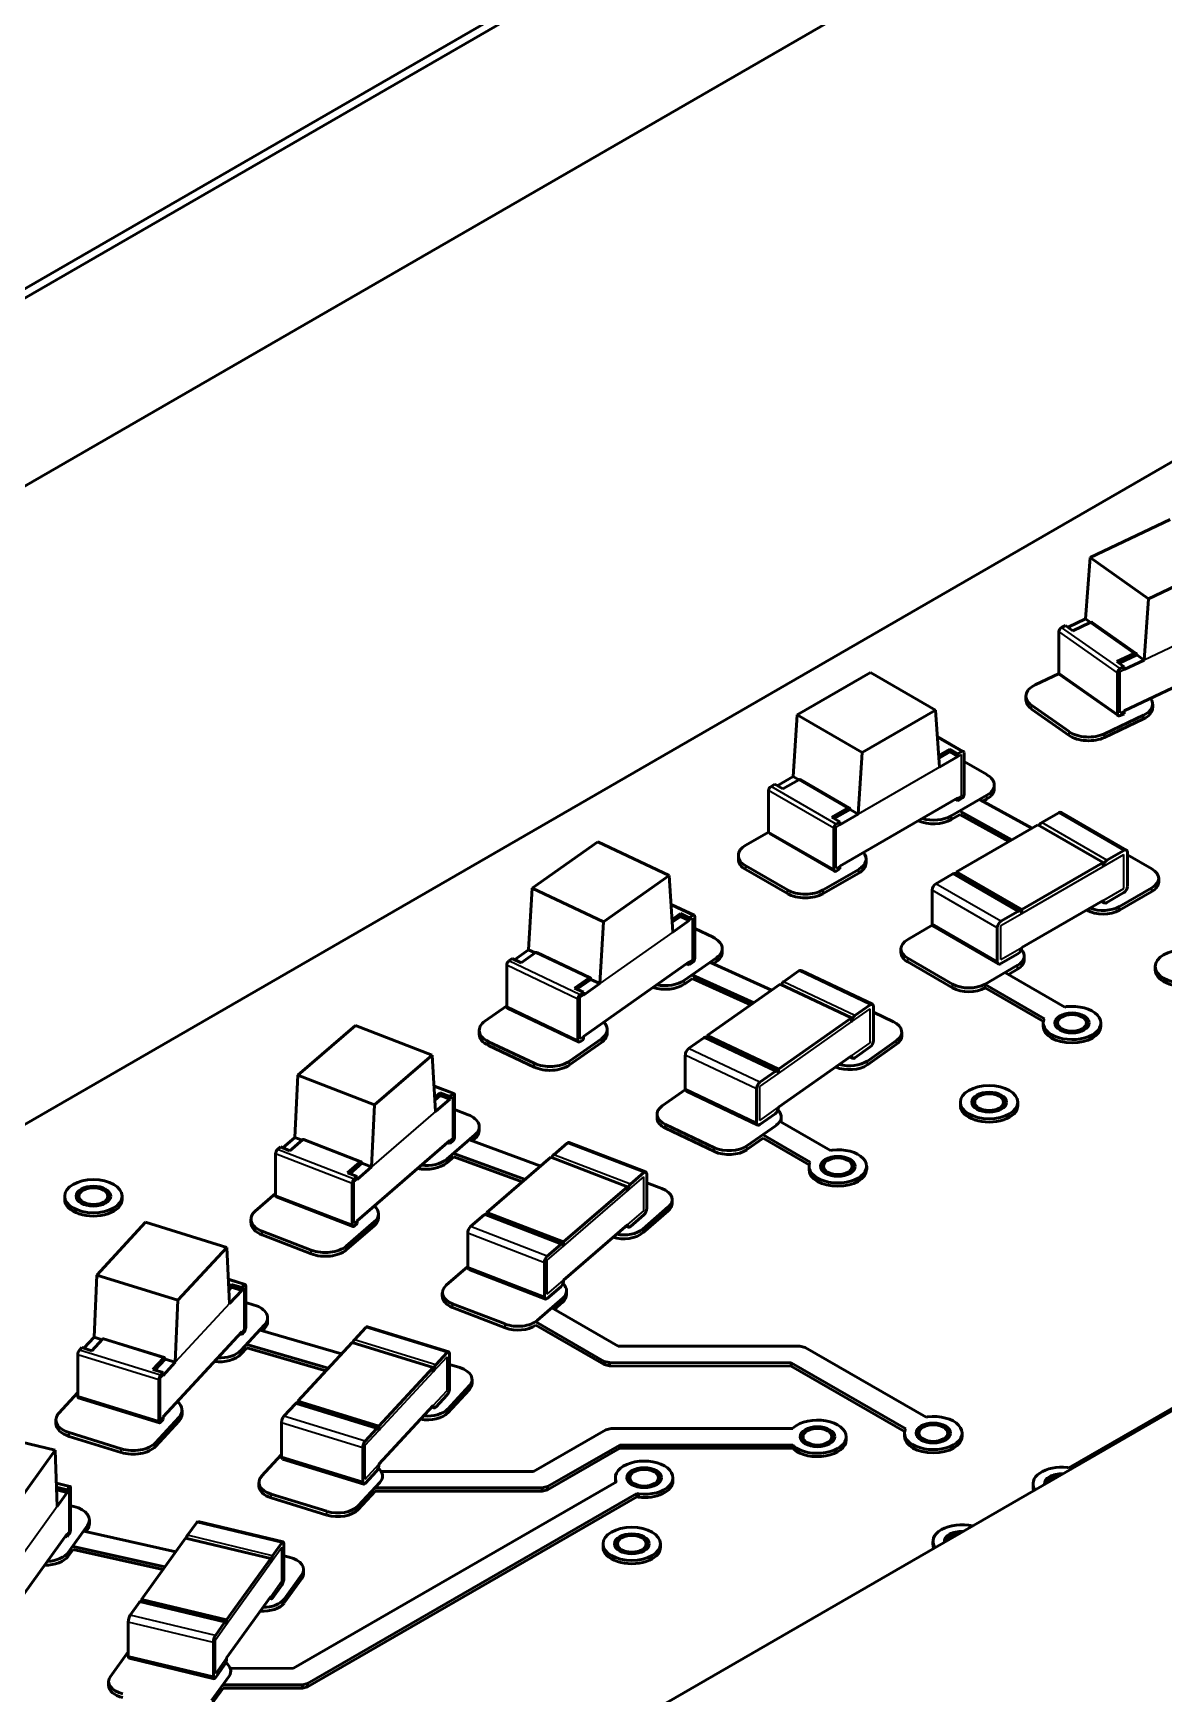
# Model space of a CAD drawing. Header units: inches. Extents: x 9.1 to 24.9, y 4.9 to 17.
# Drawn here: x 13.164 to 14.324, y 12.508 to 14.211 of the extents above; entities that cross this region are included whole.
import ezdxf

# ---------------------------------------------------------------- set-up
doc = ezdxf.new("R2010")
doc.units = ezdxf.units.IN
doc.header["$MEASUREMENT"] = 0
doc.layers.add('Visible (ANSI)', color=7, linetype='Continuous', lineweight=50)
doc.layers.add('Visible Narrow (ANSI)', color=7, linetype='Continuous', lineweight=35)

msp = doc.modelspace()

# ---------------------------------------------------------------- linework, layer by layer
at = {"layer": 'Visible (ANSI)'}
for p, q in [((12.5229, 13.5838), (15.112, 15.0786)), ((15.112, 15.0689), (12.5229, 13.5742)), ((15.112, 14.8761), (12.5229, 13.3813)), ((12.5775, 12.7584), (15.1343, 14.2346)), ((16.3816, 13.9816), (13.7675, 12.4724)), ((14.2483, 13.6733), (14.3305, 13.7122)), ((14.2437, 13.6104), (14.2483, 13.6733)), ((14.2483, 13.6733), (14.3082, 13.6311)), ((14.3082, 13.6311), (14.3904, 13.6701)), ((14.3037, 13.5682), (14.3082, 13.6311)), ((14.2256, 13.6018), (14.2437, 13.6104)), ((14.2307, 13.5983), (14.2485, 13.6067)), ((14.2437, 13.6104), (14.2488, 13.6068)), ((14.2955, 13.5751), (14.2505, 13.6067)), ((14.2163, 13.555), (14.2163, 13.5974)), ((14.2191, 13.6016), (14.2232, 13.6035)), ((14.2232, 13.6035), (14.2307, 13.5983)), ((14.2934, 13.5751), (14.2756, 13.5666)), ((14.2781, 13.5649), (14.2962, 13.5735)), ((14.2831, 13.516), (14.4155, 13.5788)), ((14.2962, 13.5735), (14.3037, 13.5682)), ((13.9478, 13.512), (14.0229, 13.5554)), ((14.0229, 13.5554), (14.0897, 13.5168)), ((14.2756, 13.5666), (14.2831, 13.5614)), ((14.2763, 13.5128), (14.2763, 13.5552)), ((14.279, 13.5594), (14.2831, 13.5614)), ((14.2831, 13.5585), (14.3037, 13.5682)), ((14.2831, 13.5585), (14.2831, 13.5614)), ((14.1919, 13.5428), (14.2164, 13.5544)), ((14.277, 13.5112), (14.217, 13.5534)), ((14.1824, 13.5312), (14.1824, 13.5274)), ((14.2267, 13.4948), (14.1883, 13.5218)), ((14.3125, 13.5231), (14.3125, 13.5193)), ((13.9436, 13.4488), (13.9478, 13.512)), ((13.9478, 13.512), (14.0146, 13.4734)), ((14.0146, 13.4734), (14.0897, 13.5168)), ((14.0897, 13.5168), (14.0939, 13.4584)), ((14.2267, 13.4909), (14.1883, 13.5179)), ((14.303, 13.5116), (14.2631, 13.4927)), ((14.303, 13.5078), (14.2631, 13.4888)), ((14.279, 13.5112), (14.2831, 13.5131)), ((14.2831, 13.5131), (14.2831, 13.516)), ((14.1182, 13.4745), (14.0917, 13.4899)), ((14.0104, 13.4102), (14.0146, 13.4734)), ((14.1044, 13.477), (14.0931, 13.4705)), ((14.0933, 13.4677), (14.1044, 13.4741)), ((14.0939, 13.4584), (14.1127, 13.4693)), ((14.1127, 13.4722), (14.1044, 13.477)), ((14.1044, 13.477), (14.1044, 13.4741)), ((14.1044, 13.4741), (14.1127, 13.4693)), ((14.1127, 13.4722), (14.1165, 13.4744)), ((14.1127, 13.4722), (14.1127, 13.4693)), ((14.119, 13.4305), (14.119, 13.4729)), ((14.119, 13.4642), (14.1425, 13.4507)), ((13.921, 13.4387), (13.9248, 13.4408)), ((13.9248, 13.4408), (13.9332, 13.436)), ((13.9273, 13.4394), (13.9436, 13.4488)), ((13.9332, 13.436), (13.9494, 13.4454)), ((13.9436, 13.4488), (13.9494, 13.4454)), ((14.0013, 13.4167), (13.9512, 13.4456)), ((14.15, 13.4401), (14.15, 13.4363)), ((13.9185, 13.3919), (13.9185, 13.4343)), ((13.9916, 13.3569), (14.1127, 13.4269)), ((14.1425, 13.4296), (14.1059, 13.4085)), ((14.1127, 13.424), (14.1102, 13.4254)), ((14.1127, 13.4269), (14.1127, 13.424)), ((14.1127, 13.424), (14.1165, 13.4261)), ((14.1354, 13.425), (14.1886, 13.3958)), ((14.1425, 13.4257), (14.1384, 13.4234)), ((13.9995, 13.4165), (13.9833, 13.4071)), ((13.9833, 13.4071), (13.9916, 13.4023)), ((13.9858, 13.4056), (14.0021, 13.4151)), ((13.9879, 13.4001), (13.9916, 13.4023)), ((13.9916, 13.3994), (14.0104, 13.4102)), ((13.9916, 13.3994), (13.9916, 13.4023)), ((14.0021, 13.4151), (14.0104, 13.4102)), ((14.1149, 13.4098), (14.1059, 13.4046)), ((14.1681, 13.384), (14.1149, 13.4132)), ((14.1651, 13.3822), (14.1149, 13.4098)), ((14.1986, 13.4015), (14.2161, 13.4117)), ((14.2856, 13.3734), (14.2188, 13.4119)), ((13.895, 13.3783), (13.9185, 13.3919)), ((13.9861, 13.3517), (13.9193, 13.3903)), ((13.9853, 13.3533), (13.9853, 13.3958)), ((14.1113, 13.3512), (14.1948, 13.3994)), ((14.2616, 13.3608), (14.1948, 13.3994)), ((13.6761, 13.3344), (13.7435, 13.3819)), ((13.7435, 13.3819), (13.8166, 13.3473)), ((13.8875, 13.3678), (13.8875, 13.3639)), ((14.2654, 13.363), (14.2829, 13.3731)), ((14.2867, 13.3362), (14.2867, 13.3709)), ((14.2867, 13.3685), (14.3117, 13.3541)), ((13.9378, 13.3325), (13.895, 13.3572)), ((13.9378, 13.3287), (13.895, 13.3534)), ((14.0109, 13.3536), (13.9744, 13.3325)), ((13.9879, 13.3519), (13.9916, 13.3541)), ((13.9916, 13.3541), (13.9916, 13.3569)), ((14.0185, 13.3642), (14.0185, 13.3603)), ((14.1781, 13.3126), (14.1113, 13.3512)), ((14.1113, 13.3486), (14.1113, 13.3512)), ((14.1781, 13.3126), (14.2616, 13.3608)), ((14.2616, 13.3565), (14.2616, 13.3608)), ((13.6723, 13.271), (13.6761, 13.3344)), ((13.6761, 13.3344), (13.7491, 13.2998)), ((13.7491, 13.2998), (13.8166, 13.3473)), ((13.8166, 13.3473), (13.8203, 13.2891)), ((14.0109, 13.3498), (13.9744, 13.3287)), ((14.09, 13.3389), (14.1075, 13.349)), ((14.177, 13.3107), (14.1102, 13.3493)), ((14.3117, 13.3348), (14.2783, 13.3155)), ((14.3186, 13.3444), (14.3186, 13.3406)), ((13.8421, 13.3066), (13.8185, 13.3177)), ((14.0862, 13.2976), (14.0862, 13.3324)), ((14.1781, 13.2735), (14.2616, 13.3217)), ((14.2627, 13.3193), (14.2601, 13.3208)), ((14.2654, 13.3196), (14.2829, 13.3297)), ((14.3117, 13.3309), (14.2783, 13.3116)), ((13.7454, 13.2364), (13.7491, 13.2998)), ((13.828, 13.3082), (13.8195, 13.3022)), ((13.8196, 13.2994), (13.828, 13.3053)), ((13.8203, 13.2891), (13.8372, 13.301)), ((13.8372, 13.3039), (13.828, 13.3082)), ((13.828, 13.3082), (13.828, 13.3053)), ((13.828, 13.3053), (13.8372, 13.301)), ((13.8372, 13.3039), (13.8405, 13.3063)), ((13.8372, 13.3039), (13.8372, 13.301)), ((13.8428, 13.2625), (13.8428, 13.3049)), ((14.1568, 13.3003), (14.1743, 13.3104)), ((14.1781, 13.3082), (14.1781, 13.3126)), ((14.2449, 13.3116), (14.2445, 13.3119)), ((13.8428, 13.2928), (13.8615, 13.2839)), ((14.0612, 13.2817), (14.0864, 13.2963)), ((14.1541, 13.2566), (14.0873, 13.2952)), ((14.153, 13.2591), (14.153, 13.2938)), ((13.6579, 13.2609), (13.6723, 13.271)), ((13.6646, 13.2577), (13.6792, 13.268)), ((13.6723, 13.271), (13.679, 13.2679)), ((13.7355, 13.2424), (13.6807, 13.2683)), ((13.8709, 13.2724), (13.8709, 13.2685)), ((14.0543, 13.2721), (14.0543, 13.2682)), ((14.1568, 13.2569), (14.1743, 13.267)), ((13.6499, 13.2128), (13.6499, 13.2552)), ((13.6521, 13.2597), (13.6555, 13.2621)), ((13.6555, 13.2621), (13.6646, 13.2577)), ((13.7285, 13.1821), (13.8372, 13.2586)), ((13.8651, 13.2629), (13.8323, 13.2398)), ((13.8372, 13.2557), (13.8347, 13.2568)), ((13.8372, 13.2586), (13.8372, 13.2557)), ((13.8372, 13.2557), (13.8405, 13.258)), ((13.8588, 13.258), (13.9215, 13.2297)), ((13.8651, 13.2591), (13.8617, 13.2567)), ((13.9339, 13.2384), (13.9496, 13.2495)), ((14.025, 13.2153), (13.9519, 13.2499)), ((14.1071, 13.2359), (14.0612, 13.2624)), ((14.1071, 13.2321), (14.0612, 13.2586)), ((14.1739, 13.2552), (14.1405, 13.2359)), ((14.1739, 13.2513), (14.1644, 13.2458)), ((14.1808, 13.2648), (14.1808, 13.261)), ((14.3149, 13.254), (14.3149, 13.2506)), ((13.734, 13.2421), (13.7194, 13.2318)), ((13.7194, 13.2318), (13.7285, 13.2275)), ((13.7218, 13.2306), (13.7362, 13.2407)), ((13.7285, 13.2246), (13.7454, 13.2364)), ((13.7362, 13.2407), (13.7454, 13.2364)), ((13.8404, 13.2417), (13.8323, 13.236)), ((13.9032, 13.2168), (13.8404, 13.245)), ((13.9002, 13.2147), (13.8404, 13.2417)), ((13.8556, 13.1833), (13.9305, 13.236)), ((14.0036, 13.2014), (13.9305, 13.236)), ((14.1407, 13.2322), (14.1405, 13.2321)), ((14.2014, 13.2004), (14.1407, 13.2356)), ((14.2003, 13.1976), (14.1407, 13.2322)), ((14.1615, 13.2475), (14.2223, 13.2124)), ((13.7229, 13.1782), (13.7229, 13.2206)), ((13.7251, 13.2251), (13.7285, 13.2275)), ((13.7285, 13.2246), (13.7285, 13.2275)), ((14.0069, 13.2038), (14.0227, 13.2148)), ((13.6276, 13.1979), (13.6499, 13.2136)), ((13.7236, 13.1766), (13.6506, 13.2112)), ((13.9286, 13.1487), (14.0036, 13.2014)), ((14.0036, 13.1971), (14.0036, 13.2014)), ((14.026, 13.1782), (14.026, 13.2129)), ((14.026, 13.207), (14.0465, 13.1973)), ((14.2007, 13.1994), (14.2014, 13.2004)), ((14.2223, 13.2124), (14.2239, 13.2128)), ((13.4358, 13.1424), (13.4949, 13.1934)), ((13.4949, 13.1934), (13.5735, 13.1631)), ((13.6217, 13.1885), (13.6217, 13.1846)), ((13.7471, 13.1799), (13.7143, 13.1568)), ((13.7285, 13.1792), (13.7285, 13.1821)), ((13.7529, 13.1894), (13.7529, 13.1855)), ((13.8365, 13.1699), (13.8522, 13.1809)), ((13.9275, 13.1468), (13.8545, 13.1814)), ((13.9286, 13.1487), (13.8556, 13.1833)), ((13.8556, 13.1809), (13.8556, 13.1833)), ((14.0551, 13.1868), (14.0551, 13.1829)), ((14.2002, 13.1961), (14.2002, 13.1927)), ((14.2592, 13.1961), (14.2592, 13.1927)), ((13.5144, 13.112), (13.5735, 13.1631)), ((13.5735, 13.1631), (13.5767, 13.1052)), ((13.6779, 13.1548), (13.6311, 13.1769)), ((13.6779, 13.1509), (13.6311, 13.1731)), ((13.7471, 13.176), (13.7143, 13.153)), ((13.7251, 13.1769), (13.7285, 13.1792)), ((13.8331, 13.1284), (13.8331, 13.1631)), ((14.0069, 13.1604), (14.0227, 13.1715)), ((14.0498, 13.1781), (14.0198, 13.157)), ((14.0498, 13.1742), (14.0198, 13.1532)), ((13.9095, 13.1353), (13.9253, 13.1463)), ((13.9286, 13.1096), (14.0036, 13.1623)), ((13.9286, 13.1444), (13.9286, 13.1487)), ((14.0047, 13.1599), (14.0019, 13.1612)), ((13.4326, 13.0788), (13.4358, 13.1424)), ((13.4358, 13.1424), (13.5144, 13.112)), ((13.5957, 13.1238), (13.5752, 13.1317)), ((13.5111, 13.0485), (13.5144, 13.112)), ((13.5817, 13.1246), (13.5759, 13.1196)), ((13.5761, 13.1169), (13.5817, 13.1217)), ((13.5767, 13.1052), (13.5915, 13.1179)), ((13.5915, 13.1208), (13.5817, 13.1246)), ((13.5817, 13.1246), (13.5817, 13.1217)), ((13.5817, 13.1217), (13.5915, 13.1179)), ((13.5915, 13.1208), (13.5945, 13.1234)), ((13.5915, 13.1208), (13.5915, 13.1179)), ((13.5964, 13.0797), (13.5964, 13.1222)), ((13.8094, 13.1111), (13.8332, 13.1278)), ((13.9073, 13.0914), (13.8342, 13.126)), ((13.9062, 13.0938), (13.9062, 13.1285)), ((14.1152, 13.1149), (14.1152, 13.1115)), ((14.1742, 13.1149), (14.1742, 13.1115)), ((13.5964, 13.1074), (13.6102, 13.102)), ((13.8041, 13.1025), (13.8041, 13.0986)), ((13.9095, 13.0919), (13.9253, 13.1029)), ((13.9304, 13.0951), (13.9821, 13.0654)), ((13.9315, 13.0998), (13.9315, 13.0959)), ((13.4201, 13.068), (13.4326, 13.0788)), ((13.4326, 13.0788), (13.4401, 13.0759)), ((13.6173, 13.0813), (13.5886, 13.0565)), ((13.6217, 13.0896), (13.6217, 13.0858)), ((13.8629, 13.0681), (13.8127, 13.0919)), ((13.8629, 13.0643), (13.8127, 13.0881)), ((13.9261, 13.0911), (13.8961, 13.07)), ((13.9128, 13.0779), (13.8961, 13.0662)), ((13.9612, 13.0533), (13.9128, 13.0813)), ((13.9601, 13.0506), (13.9128, 13.0779)), ((13.4129, 13.0193), (13.4129, 13.0618)), ((13.4148, 13.0663), (13.4178, 13.0689)), ((13.4178, 13.0689), (13.4276, 13.0651)), ((13.4276, 13.0651), (13.4404, 13.0762)), ((13.5006, 13.0538), (13.4417, 13.0766)), ((13.4964, 12.9933), (13.5915, 13.0755)), ((13.5915, 13.0726), (13.5892, 13.0735)), ((13.5915, 13.0755), (13.5915, 13.0726)), ((13.5915, 13.0726), (13.5945, 13.0751)), ((13.6687, 13.0355), (13.5957, 13.0622)), ((13.6118, 13.0761), (13.6848, 13.0494)), ((13.6173, 13.0775), (13.6145, 13.0751)), ((13.6982, 13.061), (13.712, 13.0729)), ((13.7925, 13.0433), (13.7139, 13.0736)), ((13.9821, 13.0654), (13.9838, 13.0658)), ((13.4993, 13.0534), (13.4865, 13.0424)), ((13.4889, 13.0415), (13.5013, 13.0522)), ((13.4964, 13.0357), (13.5111, 13.0485)), ((13.5013, 13.0522), (13.5111, 13.0485)), ((13.5957, 13.0588), (13.5886, 13.0527)), ((13.6659, 13.0331), (13.5957, 13.0588)), ((13.6296, 13.0018), (13.6953, 13.0585)), ((13.7738, 13.0282), (13.6953, 13.0585)), ((13.96, 13.0491), (13.96, 13.0457)), ((13.9606, 13.0524), (13.9612, 13.0533)), ((14.0191, 13.0491), (14.0191, 13.0457)), ((13.4865, 13.0424), (13.4964, 13.0386)), ((13.4914, 12.989), (13.4914, 13.0314)), ((13.4934, 13.036), (13.4964, 13.0386)), ((13.4964, 13.0357), (13.4964, 13.0386)), ((13.7082, 12.9715), (13.7738, 13.0282)), ((13.7738, 13.0238), (13.7738, 13.0282)), ((13.7768, 13.0307), (13.7906, 13.0426)), ((13.7935, 13.0061), (13.7935, 13.0408)), ((13.7935, 13.0323), (13.8091, 13.0263)), ((13.1965, 13.0185), (13.1965, 13.0151)), ((13.2555, 13.0185), (13.2555, 13.0151)), ((13.392, 13.0032), (13.4129, 13.0213)), ((13.4921, 12.9874), (13.4136, 13.0177)), ((13.8196, 13.0149), (13.8196, 13.0111)), ((13.3876, 12.9949), (13.3876, 12.9911)), ((13.4964, 12.9904), (13.4964, 12.9933)), ((13.5183, 13.0003), (13.5183, 12.9965)), ((13.6129, 12.9873), (13.6267, 12.9992)), ((13.7072, 12.9695), (13.6286, 12.9998)), ((13.7082, 12.9715), (13.6296, 13.0018)), ((13.6296, 12.9994), (13.6296, 13.0018)), ((13.7768, 12.9873), (13.7906, 12.9992)), ((13.8156, 13.0074), (13.7894, 12.9847)), ((13.8156, 13.0035), (13.7894, 12.9808)), ((13.2294, 12.9376), (13.2795, 12.9917)), ((13.2795, 12.9917), (13.3628, 12.966)), ((13.4494, 12.9631), (13.3991, 12.9825)), ((13.4494, 12.9593), (13.3991, 12.9787)), ((13.514, 12.992), (13.4853, 12.9672)), ((13.514, 12.9882), (13.4853, 12.9634)), ((13.4934, 12.9878), (13.4964, 12.9904)), ((13.61, 12.9457), (13.61, 12.9804)), ((13.7082, 12.9324), (13.7738, 12.9891)), ((13.7749, 12.9867), (13.7722, 12.9877)), ((13.3127, 12.9119), (13.3628, 12.966)), ((13.3628, 12.966), (13.3656, 12.9083)), ((13.6915, 12.957), (13.7053, 12.9689)), ((13.7082, 12.9671), (13.7082, 12.9715)), ((13.5878, 12.9271), (13.61, 12.9462)), ((13.6896, 12.913), (13.611, 12.9433)), ((13.6885, 12.9154), (13.6885, 12.9501)), ((13.2266, 12.8738), (13.2294, 12.9376)), ((13.2294, 12.9376), (13.3127, 12.9119)), ((13.3817, 12.9279), (13.3644, 12.9332)), ((13.3677, 12.9279), (13.3648, 12.9248)), ((13.3649, 12.922), (13.3677, 12.925)), ((13.3781, 12.9247), (13.3677, 12.9279)), ((13.3677, 12.9279), (13.3677, 12.925)), ((13.3677, 12.925), (13.3781, 12.9218)), ((13.3781, 12.9247), (13.3806, 12.9274)), ((13.3781, 12.9247), (13.3781, 12.9218)), ((13.3823, 12.8839), (13.3823, 12.9263)), ((13.6915, 12.9136), (13.7053, 12.9255)), ((13.3099, 12.8481), (13.3127, 12.9119)), ((13.3656, 12.9083), (13.3781, 12.9218)), ((13.3823, 12.9095), (13.391, 12.9068)), ((13.5838, 12.9195), (13.5838, 12.9157)), ((13.6484, 12.8874), (13.5943, 12.9082)), ((13.7074, 12.9138), (13.6811, 12.8911)), ((13.7074, 12.91), (13.6987, 12.9024)), ((13.7113, 12.9214), (13.7113, 12.9175)), ((13.4047, 12.8937), (13.4047, 12.8898)), ((13.6484, 12.8835), (13.5943, 12.9043)), ((13.6963, 12.9038), (13.7642, 12.8647)), ((13.2161, 12.8626), (13.2266, 12.8738)), ((13.2266, 12.8738), (13.2349, 12.8713)), ((13.2974, 12.7922), (13.3781, 12.8794)), ((13.3781, 12.8765), (13.376, 12.8771)), ((13.4016, 12.8866), (13.3772, 12.8603)), ((13.3781, 12.8794), (13.3781, 12.8765)), ((13.3781, 12.8765), (13.3806, 12.8792)), ((13.3969, 12.8811), (13.4805, 12.8568)), ((13.4016, 12.8828), (13.3994, 12.8804)), ((13.4938, 12.8712), (13.5055, 12.8838)), ((13.5904, 12.8588), (13.507, 12.8846)), ((13.7499, 12.8491), (13.6798, 12.8896)), ((13.7499, 12.8457), (13.6798, 12.8862)), ((13.2116, 12.8605), (13.2141, 12.8632)), ((13.2141, 12.8632), (13.2245, 12.86)), ((13.2245, 12.86), (13.2353, 12.8717)), ((13.2989, 12.8529), (13.2364, 12.8722)), ((13.3832, 12.863), (13.3772, 12.8565)), ((13.4668, 12.8421), (13.3832, 12.8663)), ((13.4643, 12.8394), (13.3832, 12.863)), ((13.4356, 12.8084), (13.4913, 12.8685)), ((13.5746, 12.8428), (13.4913, 12.8685)), ((13.5771, 12.8455), (13.5888, 12.8581)), ((13.5913, 12.8218), (13.5913, 12.8565)), ((13.7642, 12.8647), (13.9506, 12.8646)), ((13.9506, 12.8646), (13.956, 12.8633)), ((13.956, 12.8633), (14.08, 12.7919)), ((13.2099, 12.8134), (13.2099, 12.8558)), ((13.2978, 12.8524), (13.287, 12.8407)), ((13.287, 12.8407), (13.2974, 12.8375)), ((13.2891, 12.8401), (13.2995, 12.8513)), ((13.2974, 12.8346), (13.3099, 12.8481)), ((13.2995, 12.8513), (13.3099, 12.8481)), ((13.5189, 12.7826), (13.5746, 12.8428)), ((13.5746, 12.8384), (13.5746, 12.8428)), ((13.5913, 12.8459), (13.6019, 12.8427)), ((13.7552, 12.8478), (13.7499, 12.8491)), ((13.7499, 12.8457), (13.7499, 12.8491)), ((13.7552, 12.8445), (13.7499, 12.8457)), ((13.9417, 12.8477), (13.7552, 12.8478)), ((13.7552, 12.8445), (13.7552, 12.8478)), ((13.9417, 12.8443), (13.7552, 12.8445)), ((14.0591, 12.7799), (13.9417, 12.8477)), ((13.9417, 12.8443), (13.9417, 12.8477)), ((14.058, 12.7772), (13.9417, 12.8443)), ((14.2266, 12.7399), (14.4198, 12.8512)), ((13.2932, 12.7877), (13.2932, 12.8301)), ((13.2949, 12.8348), (13.2974, 12.8375)), ((13.2974, 12.8346), (13.2974, 12.8375)), ((13.6116, 12.8242), (13.5894, 12.8001)), ((13.6144, 12.8306), (13.6144, 12.8268)), ((13.1906, 12.7961), (13.2099, 12.817)), ((13.2938, 12.7861), (13.2105, 12.8118)), ((13.4214, 12.793), (13.4331, 12.8056)), ((13.518, 12.7807), (13.4346, 12.8064)), ((13.5189, 12.7826), (13.4356, 12.8084)), ((13.4356, 12.8061), (13.4356, 12.8084)), ((13.5771, 12.8021), (13.5888, 12.8147)), ((13.6116, 12.8203), (13.5894, 12.7963)), ((13.1875, 12.7891), (13.1875, 12.7853)), ((13.3139, 12.7919), (13.2896, 12.7656)), ((13.2949, 12.7866), (13.2974, 12.7893)), ((13.2974, 12.7893), (13.2974, 12.7922)), ((13.317, 12.799), (13.317, 12.7951)), ((13.5189, 12.7436), (13.5746, 12.8037)), ((13.5755, 12.8013), (13.5731, 12.8021)), ((14.08, 12.7919), (14.0816, 12.7923)), ((13.0993, 12.7789), (13.1866, 12.758)), ((13.2546, 12.7595), (13.2012, 12.776)), ((13.2546, 12.7556), (13.2012, 12.7721)), ((13.3139, 12.7881), (13.2896, 12.7618)), ((13.4189, 12.7513), (13.4189, 12.786)), ((13.5047, 12.7673), (13.5164, 12.7799)), ((13.5189, 12.7783), (13.5189, 12.7826)), ((13.6774, 12.7363), (13.7517, 12.7789)), ((13.7517, 12.7789), (13.757, 12.7802)), ((13.757, 12.7802), (13.9434, 12.7803)), ((13.9434, 12.7803), (13.9441, 12.7813)), ((13.9982, 12.7718), (13.9982, 12.7684)), ((14.0578, 12.7756), (14.0578, 12.7722)), ((14.0584, 12.7789), (14.0591, 12.7799)), ((14.1169, 12.7756), (14.1169, 12.7722)), ((13.146, 12.7013), (13.1866, 12.758)), ((13.1866, 12.758), (13.1889, 12.7004)), ((13.5022, 12.7255), (13.5022, 12.7603)), ((13.766, 12.7633), (13.6917, 12.7206)), ((13.766, 12.7599), (13.6917, 12.7173)), ((13.9434, 12.7633), (13.766, 12.7633)), ((13.766, 12.7599), (13.766, 12.7633)), ((13.9434, 12.7599), (13.766, 12.7599)), ((13.9441, 12.7623), (13.9434, 12.7633)), ((13.9434, 12.7599), (13.9434, 12.7633)), ((13.9441, 12.759), (13.9434, 12.7599)), ((13.9441, 12.759), (13.9441, 12.7623)), ((13.3985, 12.7315), (13.4189, 12.7534)), ((13.5032, 12.7232), (13.4198, 12.7489)), ((14.225, 12.7403), (14.2266, 12.7399)), ((13.2019, 12.7208), (13.188, 12.7242)), ((13.1882, 12.7201), (13.1881, 12.72)), ((13.1991, 12.7175), (13.1882, 12.7201)), ((13.1882, 12.7201), (13.1882, 12.7193)), ((13.1991, 12.7175), (13.2011, 12.7203)), ((13.3958, 12.725), (13.3958, 12.7212)), ((13.4313, 12.5343), (13.7626, 12.7255)), ((13.5198, 12.725), (13.4975, 12.7009)), ((13.5047, 12.7239), (13.5164, 12.7365)), ((13.5211, 12.7361), (13.6774, 12.7363)), ((13.5226, 12.7314), (13.5226, 12.7309)), ((13.6917, 12.7206), (13.6864, 12.7194)), ((13.6917, 12.7173), (13.6917, 12.7206)), ((13.7614, 12.7298), (13.7614, 12.7264)), ((13.7626, 12.7255), (13.7619, 12.7265)), ((13.7619, 12.7251), (13.7619, 12.7265)), ((13.8204, 12.7298), (13.8204, 12.7264)), ((14.1897, 12.7236), (14.1897, 12.7202)), ((13.1882, 12.7172), (13.1991, 12.7146)), ((13.1889, 12.7004), (13.1991, 12.7146)), ((13.1991, 12.7175), (13.1991, 12.7146)), ((13.2025, 12.6769), (13.2025, 12.7193)), ((13.4655, 12.6953), (13.4082, 12.713)), ((13.4655, 12.6915), (13.4082, 12.7091)), ((13.7835, 12.7135), (13.4456, 12.5186)), ((13.7835, 12.7101), (13.4456, 12.5153)), ((13.515, 12.716), (13.4975, 12.6971)), ((13.6864, 12.7194), (13.515, 12.7194)), ((13.6864, 12.716), (13.515, 12.716)), ((13.6864, 12.716), (13.6864, 12.7194)), ((13.6917, 12.7173), (13.6864, 12.716)), ((13.7851, 12.7131), (13.7835, 12.7135)), ((13.7835, 12.7101), (13.7835, 12.7135)), ((13.7851, 12.7097), (13.7835, 12.7101)), ((13.7851, 12.7097), (13.7851, 12.7131)), ((13.2025, 12.701), (13.206, 12.7002)), ((13.2219, 12.6864), (13.2219, 12.6825)), ((13.1335, 12.5808), (13.1991, 12.6721)), ((13.1991, 12.6692), (13.1973, 12.6697)), ((13.1991, 12.6692), (13.2011, 12.6721)), ((13.1991, 12.6721), (13.1991, 12.6692)), ((13.22, 12.6807), (13.2002, 12.6531)), ((13.2161, 12.6749), (13.3105, 12.6539)), ((13.22, 12.6768), (13.2182, 12.6744)), ((13.3225, 12.6707), (13.332, 12.6839)), ((13.4206, 12.6639), (13.3333, 12.6848)), ((13.2051, 12.656), (13.2002, 12.6492)), ((13.2994, 12.6384), (13.2051, 12.6594)), ((13.2973, 12.6355), (13.2051, 12.656)), ((13.2753, 12.6049), (13.3205, 12.6679)), ((13.4078, 12.647), (13.3205, 12.6679)), ((13.4098, 12.6498), (13.4193, 12.6631)), ((13.4214, 12.6268), (13.4214, 12.6616)), ((13.7487, 12.662), (13.7487, 12.6586)), ((13.8078, 12.662), (13.8078, 12.6586)), ((14.0871, 12.6645), (14.0871, 12.6611)), ((13.3626, 12.584), (13.4078, 12.647)), ((13.4078, 12.6427), (13.4078, 12.647)), ((13.4214, 12.6495), (13.4269, 12.6482)), ((13.4415, 12.6356), (13.4415, 12.6317)), ((13.4098, 12.6064), (13.4193, 12.6197)), ((13.4397, 12.6304), (13.4216, 12.6052)), ((13.4397, 12.6265), (13.4216, 12.6013)), ((13.2638, 12.5888), (13.2733, 12.602)), ((13.3618, 12.582), (13.2745, 12.6029)), ((13.3626, 12.584), (13.2753, 12.6049)), ((13.2753, 12.6027), (13.2753, 12.6049)), ((13.3626, 12.5449), (13.4078, 12.6079)), ((13.4086, 12.6056), (13.4065, 12.6061)), ((13.3626, 12.5797), (13.3626, 12.584)), ((13.2617, 12.5469), (13.2617, 12.5816)), ((13.3511, 12.5679), (13.3606, 12.5812)), ((13.2434, 12.526), (13.2615, 12.5512)), ((13.349, 12.526), (13.349, 12.5608)), ((13.3498, 12.5237), (13.2625, 12.5446)), ((13.3511, 12.5245), (13.3606, 12.5378)), ((13.3665, 12.5342), (13.4313, 12.5343)), ((13.2416, 12.5208), (13.2416, 12.5169)), ((13.3651, 12.5264), (13.3471, 12.5012)), ((13.4403, 12.5174), (13.359, 12.5174)), ((13.3669, 12.5316), (13.3669, 12.5312)), ((13.4456, 12.5186), (13.4403, 12.5174)), ((13.4403, 12.514), (13.4403, 12.5174)), ((13.4456, 12.5153), (13.4456, 12.5186)), ((13.359, 12.514), (13.3471, 12.4974)), ((13.4403, 12.514), (13.359, 12.514)), ((13.4456, 12.5153), (13.4403, 12.514))]:
    msp.add_line(p, q, dxfattribs=at)
for centre, major_axis, ratio, start_param, end_param in [((14.2485, 13.6038), (0.00204, 0.0029), 0.63116, 0, 0.839548), ((14.2191, 13.5987), (0.00204, 0.0029), 0.63116, 0.839548, 2.410345), ((14.2934, 13.5722), (0.00204, 0.0029), 0.63116, 5.551937, 7.122734), ((14.2191, 13.5563), (-0.00204, -0.0029), 0.63116, 5.551937, 6.283185), ((14.279, 13.5565), (0.00204, 0.0029), 0.63116, 0.839548, 2.410345), ((14.2083, 13.5312), (-0.0258, 0), 0.57735, 5.399603, 6.97042), ((14.2083, 13.5274), (-0.0258, 0), 0.57735, 0, 0.687235), ((14.2866, 13.5231), (0.0258, 0), 0.57735, 5.399603, 6.684198), ((14.279, 13.5141), (-0.00204, -0.0029), 0.63116, 5.551937, 7.122734), ((14.2866, 13.5193), (0.0258, 0), 0.57735, 5.399603, 6.283185), ((14.2467, 13.5042), (-0.0258, 0), 0.57735, 0.687214, 2.258031), ((14.2467, 13.5004), (-0.0258, 0), 0.57735, 0.687214, 2.258031), ((14.1165, 13.4715), (0.00177, 0.00307), 0.57735, 5.497787, 7.068583), ((13.921, 13.4358), (0.00177, 0.00307), 0.57735, 0.785398, 2.356194), ((13.9494, 13.4425), (0.00177, 0.00307), 0.57735, 0, 0.785398), ((14.1242, 13.4401), (0.0258, 0), 0.57735, 5.497781, 7.06859), ((14.1242, 13.4363), (0.0258, 0), 0.57735, 5.497781, 6.283185), ((14.1165, 13.429), (-0.00177, -0.00307), 0.57735, 0.785398, 2.356194), ((13.9995, 13.4136), (0.00177, 0.00307), 0.57735, 5.497787, 7.068583), ((14.0877, 13.4152), (-0.0258, 0), 0.57735, 0.917203, 2.356201), ((14.0877, 13.419), (-0.0258, 0), 0.57735, 1.105098, 2.356201), ((14.1986, 13.3972), (0.00266, 0.0046), 0.57735, 0.785398, 1.570796), ((14.2161, 13.4073), (0.00266, 0.0046), 0.57735, 0, 0.785398), ((13.921, 13.3934), (-0.00177, -0.00307), 0.57735, 5.497787, 6.283185), ((13.9879, 13.3972), (0.00177, 0.00307), 0.57735, 0.785398, 2.356194), ((13.9133, 13.3678), (-0.0258, 0), 0.57735, 5.497781, 7.06859), ((13.9927, 13.3642), (0.0258, 0), 0.57735, 5.497781, 6.748884), ((14.2829, 13.3688), (0.00266, 0.0046), 0.57735, 5.497787, 7.068583), ((13.9133, 13.3639), (-0.0258, 0), 0.57735, 0, 0.785404), ((13.9879, 13.3548), (-0.00177, -0.00307), 0.57735, 5.497787, 7.068583), ((13.9927, 13.3603), (0.0258, 0), 0.57735, 5.497781, 6.283185), ((14.2654, 13.3586), (0.00266, 0.0046), 0.57735, 0.785398, 2.356194), ((14.295, 13.3444), (0.0236, 0), 0.57735, 5.497793, 7.068577), ((14.09, 13.3345), (0.00266, 0.0046), 0.57735, 0.785398, 2.356194), ((14.1075, 13.3446), (0.00266, 0.0046), 0.57735, 0, 0.785398), ((14.2829, 13.334), (-0.00266, -0.0046), 0.57735, 0.785398, 2.356194), ((14.295, 13.3406), (0.0236, 0), 0.57735, 5.497793, 6.283185), ((13.9561, 13.3431), (-0.0258, 0), 0.57735, 0.785392, 2.356201), ((13.9561, 13.3392), (-0.0258, 0), 0.57735, 0.785392, 2.356201), ((14.2654, 13.3239), (-0.00266, -0.0046), 0.57735, 5.497787, 7.068583), ((13.8405, 13.3034), (0.00152, 0.0032), 0.51798, 5.453291, 7.024087), ((14.1568, 13.2959), (0.00266, 0.0046), 0.57735, 0.785398, 2.356194), ((14.1743, 13.3061), (0.00266, 0.0046), 0.57735, 5.497787, 7.068583), ((14.2616, 13.3213), (-0.0236, 0), 0.57735, 0.785404, 2.356188), ((14.2616, 13.3251), (-0.0236, 0), 0.57735, 0.961309, 2.356188), ((13.8451, 13.2724), (0.0258, 0), 0.57735, 5.595951, 7.166768), ((14.09, 13.2998), (-0.00266, -0.0046), 0.57735, 5.497787, 6.283185), ((13.6792, 13.2651), (0.00152, 0.0032), 0.51798, 0, 0.740902), ((13.8451, 13.2685), (0.0258, 0), 0.57735, 5.595951, 6.283185), ((14.0779, 13.2721), (-0.0236, 0), 0.57735, 5.497793, 7.068577), ((14.0779, 13.2682), (-0.0236, 0), 0.57735, 0, 0.785392), ((14.1572, 13.2648), (0.0236, 0), 0.57735, 5.497793, 6.798623), ((14.1743, 13.2714), (-0.00266, -0.0046), 0.57735, 0.785398, 2.356194), ((13.6521, 13.2568), (0.00152, 0.0032), 0.51798, 0.740902, 2.311698), ((13.8405, 13.2609), (-0.00152, -0.0032), 0.51798, 0.740902, 2.311698), ((13.9496, 13.2451), (0.00228, 0.0048), 0.51798, 0, 0.740902), ((14.1568, 13.2612), (-0.00266, -0.0046), 0.57735, 5.497787, 7.068583), ((14.1572, 13.261), (0.0236, 0), 0.57735, 5.497793, 6.283185), ((14.3445, 13.2506), (-0.0295, 0), 0.57735, 0, 3.141593), ((13.734, 13.2392), (0.00152, 0.0032), 0.51798, 5.453291, 7.024087), ((13.8123, 13.2455), (-0.0258, 0), 0.57735, 1.070129, 2.454379), ((13.8123, 13.2493), (-0.0258, 0), 0.57735, 1.240644, 2.454379), ((13.9339, 13.234), (0.00228, 0.0048), 0.51798, 0.740902, 1.507848), ((14.1238, 13.2456), (-0.0236, 0), 0.57735, 0.785404, 2.356188), ((14.1238, 13.2417), (-0.0236, 0), 0.57735, 0.785404, 2.356188), ((13.7251, 13.2222), (0.00152, 0.0032), 0.51798, 0.740902, 2.311698), ((14.0227, 13.2105), (0.00228, 0.0048), 0.51798, 5.453291, 7.024087), ((14.2297, 13.1961), (0.0295, 0), 0.57735, 2.945246, 8.050329), ((13.6475, 13.1885), (-0.0258, 0), 0.57735, 5.595951, 7.166768), ((13.6521, 13.2144), (-0.00152, -0.0032), 0.51798, 5.453291, 6.283185), ((13.7271, 13.1894), (0.0258, 0), 0.57735, 5.595951, 6.80968), ((14.0069, 13.1994), (0.00228, 0.0048), 0.51798, 0.740902, 2.311698), ((14.0315, 13.1868), (0.0236, 0), 0.57735, 5.595967, 7.166748), ((13.6475, 13.1846), (-0.0258, 0), 0.57735, 0, 0.883583), ((13.7271, 13.1855), (0.0258, 0), 0.57735, 5.595951, 6.283185), ((13.8522, 13.1766), (0.00228, 0.0048), 0.51798, 0, 0.740902), ((14.0315, 13.1829), (0.0236, 0), 0.57735, 5.595967, 6.283185), ((14.2297, 13.1927), (0.0295, 0), 0.57735, 3.141593, 6.283185), ((13.7251, 13.1798), (-0.00152, -0.0032), 0.51798, 5.453291, 7.024087), ((13.8365, 13.1655), (0.00228, 0.0048), 0.51798, 0.740902, 2.311698), ((14.0227, 13.1758), (-0.00228, -0.0048), 0.51798, 0.740902, 2.311698), ((13.6943, 13.1663), (-0.0258, 0), 0.57735, 0.883562, 2.454379), ((13.6943, 13.1624), (-0.0258, 0), 0.57735, 0.883562, 2.454379), ((13.9253, 13.142), (0.00228, 0.0048), 0.51798, 5.453291, 7.024087), ((14.0015, 13.1618), (-0.0236, 0), 0.57735, 0.925426, 2.454368), ((14.0015, 13.1657), (-0.0236, 0), 0.57735, 1.106694, 2.454368), ((14.0069, 13.1647), (-0.00228, -0.0048), 0.51798, 5.453291, 7.024087), ((13.9095, 13.1309), (0.00228, 0.0048), 0.51798, 0.740902, 2.311698), ((13.5945, 13.1205), (0.00128, 0.00331), 0.453621, 5.417133, 6.987929), ((13.8365, 13.1308), (-0.00228, -0.0048), 0.51798, 5.453291, 6.283185), ((13.5959, 13.0896), (0.0258, 0), 0.57735, 5.694129, 7.264945), ((13.8277, 13.1025), (-0.0236, 0), 0.57735, 5.595967, 7.166748), ((13.8277, 13.0986), (-0.0236, 0), 0.57735, 0, 0.883563), ((13.9253, 13.1073), (-0.00228, -0.0048), 0.51798, 0.740902, 2.311698), ((13.9079, 13.0998), (0.0236, 0), 0.57735, 5.595967, 6.827089), ((13.9079, 13.0959), (0.0236, 0), 0.57735, 6.182634, 6.283185), ((14.1447, 13.1115), (-0.0295, 0), 0.57735, 0, 3.141593), ((13.5945, 13.078), (-0.00128, -0.00331), 0.453621, 0.704744, 2.27554), ((13.5959, 13.0858), (0.0258, 0), 0.57735, 5.694129, 6.283185), ((13.9095, 13.0962), (-0.00228, -0.0048), 0.51798, 5.453291, 7.024087), ((13.4148, 13.0635), (0.00128, 0.00331), 0.453621, 0.704744, 2.27554), ((13.4404, 13.0733), (0.00128, 0.00331), 0.453621, 0, 0.704744), ((13.6982, 13.0567), (0.00191, 0.00496), 0.453621, 0.704744, 1.456609), ((13.712, 13.0686), (0.00191, 0.00496), 0.453621, 0, 0.704744), ((13.8779, 13.0787), (-0.0236, 0), 0.57735, 0.883575, 2.454368), ((13.8779, 13.0748), (-0.0236, 0), 0.57735, 0.883575, 2.454368), ((13.9895, 13.0491), (0.0295, 0), 0.57735, 2.945246, 8.050329), ((13.4993, 13.0505), (0.00128, 0.00331), 0.453621, 5.417133, 6.987929), ((13.5671, 13.061), (-0.0258, 0), 0.57735, 1.228328, 2.552551), ((13.5671, 13.0648), (-0.0258, 0), 0.57735, 1.379948, 2.552551), ((13.7906, 13.0383), (0.00191, 0.00496), 0.453621, 5.417133, 6.987929), ((13.9895, 13.0457), (0.0295, 0), 0.57735, 3.141593, 6.283185), ((13.4934, 13.0331), (0.00128, 0.00331), 0.453621, 0.704744, 2.27554), ((13.7768, 13.0264), (0.00191, 0.00496), 0.453621, 0.704744, 2.27554), ((13.226, 13.0151), (-0.0295, 0), 0.57735, 0, 3.141593), ((13.4148, 13.021), (-0.00128, -0.00331), 0.453621, 5.417133, 6.283185), ((13.796, 13.0149), (0.0236, 0), 0.57735, 5.694145, 7.264924), ((13.796, 13.0111), (0.0236, 0), 0.57735, 5.694145, 6.283185), ((13.4135, 12.9949), (-0.0258, 0), 0.57735, 5.694129, 7.264945), ((13.4925, 13.0003), (0.0258, 0), 0.57735, 5.694129, 6.866741), ((13.4925, 12.9965), (0.0258, 0), 0.57735, 5.694129, 6.283185), ((13.6267, 12.9949), (0.00191, 0.00496), 0.453621, 0, 0.704744), ((13.7906, 13.0036), (-0.00191, -0.00496), 0.453621, 0.704744, 2.27554), ((13.4135, 12.9911), (-0.0258, 0), 0.57735, 0, 0.98176), ((13.4934, 12.9907), (-0.00128, -0.00331), 0.453621, 5.417133, 6.987929), ((13.6129, 12.983), (0.00191, 0.00496), 0.453621, 0.704744, 2.27554), ((13.7697, 12.9884), (-0.0236, 0), 0.57735, 1.096297, 2.552545), ((13.7697, 12.9923), (-0.0236, 0), 0.57735, 1.256635, 2.552545), ((13.7768, 12.9917), (-0.00191, -0.00496), 0.453621, 5.417133, 6.987929), ((13.4638, 12.9755), (-0.0258, 0), 0.57735, 0.98174, 2.552551), ((13.4638, 12.9717), (-0.0258, 0), 0.57735, 0.98174, 2.552551), ((13.7053, 12.9646), (0.00191, 0.00496), 0.453621, 5.417133, 6.987929), ((13.6129, 12.9483), (-0.00191, -0.00496), 0.453621, 5.417133, 6.283185), ((13.6915, 12.9527), (0.00191, 0.00496), 0.453621, 0.704744, 2.27554), ((13.3806, 12.9245), (0.00104, 0.00339), 0.384894, 5.388214, 6.959011), ((13.6075, 12.9195), (-0.0236, 0), 0.57735, 5.694145, 7.264924), ((13.7053, 12.9299), (-0.00191, -0.00496), 0.453621, 0.704744, 2.27554), ((13.6877, 12.9214), (0.0236, 0), 0.57735, 5.694145, 6.865384), ((13.6075, 12.9157), (-0.0236, 0), 0.57735, 0, 0.981739), ((13.6915, 12.918), (-0.00191, -0.00496), 0.453621, 5.417133, 6.987929), ((13.6877, 12.9175), (0.0236, 0), 0.57735, 5.694145, 6.283185), ((13.3788, 12.8937), (0.0258, 0), 0.57735, 5.792309, 7.363111), ((13.6615, 12.8987), (-0.0236, 0), 0.57735, 0.981746, 2.552545), ((13.3806, 12.8821), (-0.00104, -0.00339), 0.384894, 0.675825, 2.246622), ((13.3788, 12.8898), (0.0258, 0), 0.57735, 5.792309, 6.283185), ((13.5055, 12.8795), (0.00157, 0.00508), 0.384894, 0, 0.675825), ((13.6615, 12.8948), (-0.0236, 0), 0.57735, 0.981746, 2.455906), ((13.2116, 12.8576), (0.00104, 0.00339), 0.384894, 0.675825, 2.246622), ((13.2353, 12.8688), (0.00104, 0.00339), 0.384894, 0, 0.675825), ((13.3545, 12.8635), (-0.0258, 0), 0.57735, 1.391614, 2.650727), ((13.3545, 12.8674), (-0.0258, 0), 0.57735, 1.522835, 2.650727), ((13.4938, 12.8669), (0.00157, 0.00508), 0.384894, 0.675825, 1.415524), ((13.5888, 12.8538), (0.00157, 0.00508), 0.384894, 5.388214, 6.959011), ((13.2978, 12.8495), (0.00104, 0.00339), 0.384894, 5.388214, 6.959011), ((13.5771, 12.8411), (0.00157, 0.00508), 0.384894, 0.675825, 2.246622), ((13.5908, 12.8306), (0.0236, 0), 0.57735, 5.792316, 7.363104), ((13.2949, 12.8319), (0.00104, 0.00339), 0.384894, 0.675825, 2.246622), ((13.5908, 12.8268), (0.0236, 0), 0.57735, 5.792316, 6.283185), ((13.2116, 12.8152), (-0.00104, -0.00339), 0.384894, 5.388214, 6.283185), ((13.2911, 12.799), (0.0258, 0), 0.57735, 5.792309, 6.920192), ((13.4331, 12.8013), (0.00157, 0.00508), 0.384894, 0, 0.675825), ((13.5888, 12.8191), (-0.00157, -0.00508), 0.384894, 0.675825, 2.246622), ((13.2134, 12.7891), (-0.0258, 0), 0.57735, 5.792309, 7.363111), ((13.2911, 12.7951), (0.0258, 0), 0.57735, 5.792309, 6.283185), ((13.4214, 12.7887), (0.00157, 0.00508), 0.384894, 0.675825, 2.246622), ((13.5685, 12.8027), (-0.0236, 0), 0.57735, 1.272798, 2.650705), ((13.5685, 12.8066), (-0.0236, 0), 0.57735, 1.410947, 2.650705), ((13.5771, 12.8064), (-0.00157, -0.00508), 0.384894, 5.388214, 6.959011), ((13.9686, 12.7718), (0.0295, 0), 0.57735, 3.730639, 8.835731), ((14.0874, 12.7756), (0.0295, 0), 0.57735, 2.945246, 8.050329), ((13.2134, 12.7853), (-0.0258, 0), 0.57735, 0, 1.079926), ((13.2949, 12.7895), (-0.00104, -0.00339), 0.384894, 5.388214, 6.959011), ((13.5164, 12.7756), (0.00157, 0.00508), 0.384894, 5.388214, 6.959011), ((14.0874, 12.7722), (0.0295, 0), 0.57735, 3.141593, 6.283185), ((13.2668, 12.7726), (-0.0258, 0), 0.57735, 1.079922, 2.650727), ((13.2668, 12.7688), (-0.0258, 0), 0.57735, 1.079922, 2.650727), ((13.5047, 12.763), (0.00157, 0.00508), 0.384894, 0.675825, 2.246622), ((13.9686, 12.7684), (0.0295, 0), 0.57735, 3.730639, 6.283185), ((13.4214, 12.754), (-0.00157, -0.00508), 0.384894, 5.388214, 6.283185), ((13.5164, 12.7409), (-0.00157, -0.00508), 0.384894, 0.675825, 2.246622), ((13.4989, 12.7314), (0.0236, 0), 0.57735, 5.792316, 6.910145), ((13.7909, 12.7298), (-0.0295, 0), 0.57735, 1.374449, 6.479532), ((14.2192, 12.7236), (-0.0295, 0), 0.57735, 4.516042, 6.660698), ((13.2011, 12.7174), (0.00082, 0.00345), 0.31246, 5.365653, 6.936449), ((13.4194, 12.725), (-0.0236, 0), 0.57735, 5.792316, 7.363104), ((13.4194, 12.7212), (-0.0236, 0), 0.57735, 0, 1.079919), ((13.5047, 12.7282), (-0.00157, -0.00508), 0.384894, 5.388214, 6.959011), ((13.7909, 12.7264), (-0.0295, 0), 0.57735, 0, 0.090899), ((13.7909, 12.7264), (0.0295, 0), 0.57735, 4.516042, 6.283185), ((14.2192, 12.7202), (-0.0295, 0), 0.57735, 0, 0.218914), ((14.2192, 12.7236), (-0.0177, 0), 0.57735, 4.649294, 6.34628), ((14.2192, 12.7236), (-0.0162, 0), 0.57735, 4.734407, 6.261168), ((14.2192, 12.7236), (-0.0148, 0), 0.57735, 4.843262, 6.152312), ((13.1961, 12.6864), (0.0258, 0), 0.57735, 5.890486, 7.461282), ((13.4767, 12.7073), (-0.0236, 0), 0.57735, 1.07993, 2.650705), ((13.4767, 12.7035), (-0.0236, 0), 0.57735, 1.07993, 2.650705), ((13.2011, 12.675), (-0.00082, -0.00345), 0.31246, 0.653264, 2.22406), ((13.1961, 12.6825), (0.0258, 0), 0.57735, 5.890486, 6.283185), ((13.3225, 12.6664), (0.00124, 0.00517), 0.31246, 0.653264, 1.383378), ((13.332, 12.6796), (0.00124, 0.00517), 0.31246, 0, 0.653264), ((14.1166, 12.6645), (-0.0295, 0), 0.57735, 4.328072, 6.667502), ((14.1166, 12.6645), (-0.0177, 0), 0.57735, 4.635481, 6.360094), ((14.1166, 12.6645), (-0.0162, 0), 0.57735, 4.718064, 6.27751), ((14.1166, 12.6645), (-0.0148, 0), 0.57735, 4.822976, 6.172598), ((13.1763, 12.6588), (-0.0258, 0), 0.57735, 1.669189, 2.748893), ((13.4193, 12.6587), (0.00124, 0.00517), 0.31246, 5.365653, 6.936449), ((13.7782, 12.6586), (-0.0295, 0), 0.57735, 0, 3.141593), ((14.1166, 12.6611), (-0.0295, 0), 0.57735, 0, 0.226308), ((13.1763, 12.655), (-0.0258, 0), 0.57735, 1.559936, 2.748893), ((13.4098, 12.6455), (0.00124, 0.00517), 0.31246, 0.653264, 2.22406), ((13.4179, 12.6356), (0.0236, 0), 0.57735, 5.890499, 7.461273), ((13.4193, 12.624), (-0.00124, -0.00517), 0.31246, 0.653264, 2.22406), ((13.4179, 12.6317), (0.0236, 0), 0.57735, 5.890499, 6.283185), ((13.2733, 12.5977), (0.00124, 0.00517), 0.31246, 0, 0.653264), ((13.3998, 12.6065), (-0.0236, 0), 0.57735, 1.454845, 2.74889), ((13.3998, 12.6104), (-0.0236, 0), 0.57735, 1.56948, 2.74889), ((13.4098, 12.6108), (-0.00124, -0.00517), 0.31246, 5.365653, 6.936449), ((13.2638, 12.5845), (0.00124, 0.00517), 0.31246, 0.653264, 2.22406), ((13.3511, 12.5636), (0.00124, 0.00517), 0.31246, 0.653264, 2.22406), ((13.3606, 12.5768), (0.00124, 0.00517), 0.31246, 5.365653, 6.936449), ((13.2833, 12.546), (0.0236, 0), 0.57735, 2.719592, 2.74889), ((13.2638, 12.5497), (-0.00124, -0.00517), 0.31246, 5.365653, 6.283185), ((13.3606, 12.5421), (-0.00124, -0.00517), 0.31246, 0.653264, 2.22406), ((13.3433, 12.5316), (0.0236, 0), 0.57735, 5.890499, 6.959345), ((13.2652, 12.5208), (-0.0236, 0), 0.57735, 5.890499, 7.461273), ((13.2652, 12.5169), (-0.0236, 0), 0.57735, 0, 1.178087), ((13.3511, 12.5289), (-0.00124, -0.00517), 0.31246, 5.365653, 6.936449)]:
    msp.add_ellipse(centre, major_axis=major_axis, ratio=ratio, start_param=start_param, end_param=end_param, dxfattribs=at)
for centre, major_axis in [((14.3445, 13.254), (-0.0295, 0)), ((14.2297, 13.1961), (0.0177, 0)), ((14.2297, 13.1961), (-0.0162, 0)), ((14.2297, 13.1961), (-0.0148, 0)), ((14.1447, 13.1149), (-0.0295, 0)), ((14.1447, 13.1149), (0.0177, 0)), ((14.1447, 13.1149), (-0.0162, 0)), ((14.1447, 13.1149), (-0.0148, 0)), ((13.9895, 13.0491), (0.0177, 0)), ((13.9895, 13.0491), (-0.0162, 0)), ((13.9895, 13.0491), (-0.0148, 0)), ((13.226, 13.0185), (-0.0295, 0)), ((13.226, 13.0185), (0.0177, 0)), ((13.226, 13.0185), (-0.0162, 0)), ((13.226, 13.0185), (-0.0148, 0)), ((13.9686, 12.7718), (0.0177, 0)), ((13.9686, 12.7718), (-0.0162, 0)), ((13.9686, 12.7718), (-0.0148, 0)), ((14.0874, 12.7756), (0.0177, 0)), ((14.0874, 12.7756), (-0.0162, 0)), ((14.0874, 12.7756), (-0.0148, 0)), ((13.7909, 12.7298), (0.0177, 0)), ((13.7909, 12.7298), (-0.0162, 0)), ((13.7909, 12.7298), (-0.0148, 0)), ((13.7782, 12.662), (-0.0295, 0)), ((13.7782, 12.662), (0.0177, 0)), ((13.7782, 12.662), (-0.0162, 0)), ((13.7782, 12.662), (-0.0148, 0))]:
    msp.add_ellipse(centre, major_axis=major_axis, ratio=0.57735, dxfattribs=at)
at = {"layer": 'Visible Narrow (ANSI)'}
for p, q in [((14.2934, 13.5751), (14.2485, 13.6067)), ((14.395, 13.6115), (14.3037, 13.5682)), ((14.2763, 13.5552), (14.2163, 13.5974)), ((14.279, 13.5594), (14.2191, 13.6016)), ((14.2763, 13.5128), (14.2163, 13.555)), ((14.279, 13.5565), (14.2831, 13.5585)), ((14.279, 13.5141), (14.279, 13.5565)), ((14.1883, 13.5179), (14.1883, 13.5218)), ((14.279, 13.5141), (14.2831, 13.516)), ((14.303, 13.5078), (14.303, 13.5116)), ((14.1165, 13.4744), (14.0918, 13.4886)), ((14.2267, 13.4909), (14.2267, 13.4948)), ((14.2631, 13.4888), (14.2631, 13.4927)), ((14.1127, 13.4693), (14.1165, 13.4715)), ((14.1165, 13.429), (14.1165, 13.4715)), ((14.0939, 13.4584), (14.0104, 13.4102)), ((13.9879, 13.4001), (13.921, 13.4387)), ((13.9995, 13.4165), (13.9494, 13.4454)), ((13.9853, 13.3958), (13.9185, 13.4343)), ((14.1127, 13.4269), (14.1165, 13.429)), ((14.1425, 13.4257), (14.1425, 13.4296)), ((14.1059, 13.4046), (14.1059, 13.4085)), ((14.2654, 13.363), (14.1986, 13.4015)), ((14.2829, 13.3731), (14.2161, 13.4117)), ((13.9853, 13.3533), (13.9185, 13.3919)), ((13.9879, 13.3972), (13.9916, 13.3994)), ((13.9879, 13.3548), (13.9879, 13.3972)), ((14.2616, 13.3565), (14.2829, 13.3688)), ((14.2829, 13.334), (14.2829, 13.3688)), ((13.895, 13.3534), (13.895, 13.3572)), ((13.9879, 13.3548), (13.9916, 13.3569)), ((14.0109, 13.3498), (14.0109, 13.3536)), ((14.1781, 13.3082), (14.2616, 13.3565)), ((14.1568, 13.3003), (14.09, 13.3389)), ((14.1743, 13.3104), (14.1075, 13.349)), ((14.2616, 13.3217), (14.2829, 13.334)), ((14.3117, 13.3309), (14.3117, 13.3348)), ((13.8405, 13.3063), (13.8185, 13.3167)), ((13.9378, 13.3287), (13.9378, 13.3325)), ((13.9744, 13.3287), (13.9744, 13.3325)), ((14.153, 13.2938), (14.0862, 13.3324)), ((13.8372, 13.301), (13.8405, 13.3034)), ((13.8405, 13.2609), (13.8405, 13.3034)), ((14.1568, 13.2959), (14.1781, 13.3082)), ((14.2449, 13.3116), (14.2449, 13.3121)), ((14.2783, 13.3116), (14.2783, 13.3155)), ((13.8203, 13.2891), (13.7454, 13.2364)), ((14.153, 13.2591), (14.0862, 13.2976)), ((14.1568, 13.2612), (14.1568, 13.2959)), ((13.734, 13.2421), (13.6792, 13.268)), ((14.1568, 13.2612), (14.1781, 13.2735)), ((13.7229, 13.2206), (13.6499, 13.2552)), ((13.7251, 13.2251), (13.6521, 13.2597)), ((13.8372, 13.2586), (13.8405, 13.2609)), ((13.8651, 13.2591), (13.8651, 13.2629)), ((14.0227, 13.2148), (13.9496, 13.2495)), ((14.0612, 13.2586), (14.0612, 13.2624)), ((14.1739, 13.2513), (14.1739, 13.2552)), ((13.8323, 13.236), (13.8323, 13.2398)), ((14.0069, 13.2038), (13.9339, 13.2384)), ((14.1071, 13.2321), (14.1071, 13.2359)), ((14.1405, 13.2321), (14.1405, 13.2359)), ((13.7251, 13.2222), (13.7285, 13.2246)), ((13.7251, 13.1798), (13.7251, 13.2222)), ((13.7229, 13.1782), (13.6499, 13.2128)), ((13.9286, 13.1444), (14.0036, 13.1971)), ((14.0036, 13.1971), (14.0227, 13.2105)), ((14.0227, 13.1758), (14.0227, 13.2105)), ((13.7251, 13.1798), (13.7285, 13.1821)), ((13.7471, 13.176), (13.7471, 13.1799)), ((13.9253, 13.1463), (13.8522, 13.1809)), ((13.6311, 13.1731), (13.6311, 13.1769)), ((13.9062, 13.1285), (13.8331, 13.1631)), ((13.9095, 13.1353), (13.8365, 13.1699)), ((14.0036, 13.1623), (14.0227, 13.1758)), ((14.0498, 13.1742), (14.0498, 13.1781)), ((13.6779, 13.1509), (13.6779, 13.1548)), ((13.7143, 13.153), (13.7143, 13.1568)), ((14.0198, 13.1532), (14.0198, 13.157)), ((13.5945, 13.1234), (13.5753, 13.1307)), ((13.9095, 13.1309), (13.9286, 13.1444)), ((13.9095, 13.0962), (13.9095, 13.1309)), ((13.5915, 13.1179), (13.5945, 13.1205)), ((13.5945, 13.078), (13.5945, 13.1205)), ((13.9062, 13.0938), (13.8331, 13.1284)), ((13.5767, 13.1052), (13.5111, 13.0485)), ((13.9095, 13.0962), (13.9286, 13.1096)), ((13.5915, 13.0755), (13.5945, 13.078)), ((13.6173, 13.0775), (13.6173, 13.0813)), ((13.8127, 13.0881), (13.8127, 13.0919)), ((13.9261, 13.0906), (13.9261, 13.0911)), ((13.4914, 13.0314), (13.4129, 13.0618)), ((13.4934, 13.036), (13.4148, 13.0663)), ((13.4993, 13.0534), (13.4404, 13.0762)), ((13.7768, 13.0307), (13.6982, 13.061)), ((13.7906, 13.0426), (13.712, 13.0729)), ((13.8629, 13.0643), (13.8629, 13.0681)), ((13.8961, 13.0662), (13.8961, 13.07)), ((13.5886, 13.0527), (13.5886, 13.0565)), ((13.4934, 13.0331), (13.4964, 13.0357)), ((13.4934, 12.9907), (13.4934, 13.0331)), ((13.7738, 13.0238), (13.7906, 13.0383)), ((13.7906, 13.0036), (13.7906, 13.0383)), ((13.4914, 12.989), (13.4129, 13.0193)), ((13.7082, 12.9671), (13.7738, 13.0238)), ((13.4934, 12.9907), (13.4964, 12.9933)), ((13.7053, 12.9689), (13.6267, 12.9992)), ((13.7738, 12.9891), (13.7906, 13.0036)), ((13.8156, 13.0035), (13.8156, 13.0074)), ((13.3991, 12.9787), (13.3991, 12.9825)), ((13.514, 12.9882), (13.514, 12.992)), ((13.6885, 12.9501), (13.61, 12.9804)), ((13.6915, 12.957), (13.6129, 12.9873)), ((13.7894, 12.9808), (13.7894, 12.9847)), ((13.4494, 12.9593), (13.4494, 12.9631)), ((13.4853, 12.9634), (13.4853, 12.9672)), ((13.6915, 12.9527), (13.7082, 12.9671)), ((13.6885, 12.9154), (13.61, 12.9457)), ((13.6915, 12.918), (13.6915, 12.9527)), ((13.3806, 12.9274), (13.3644, 12.9324)), ((13.3781, 12.9218), (13.3806, 12.9245)), ((13.3806, 12.8821), (13.3806, 12.9245)), ((13.6915, 12.918), (13.7082, 12.9324)), ((13.3656, 12.9083), (13.3099, 12.8481)), ((13.5943, 12.9043), (13.5943, 12.9082)), ((13.7074, 12.91), (13.7074, 12.9138)), ((13.6811, 12.8906), (13.6811, 12.8911)), ((13.3781, 12.8794), (13.3806, 12.8821)), ((13.4016, 12.8828), (13.4016, 12.8866)), ((13.5888, 12.8581), (13.5055, 12.8838)), ((13.6484, 12.8835), (13.6484, 12.8874)), ((13.2949, 12.8348), (13.2116, 12.8605)), ((13.2978, 12.8524), (13.2353, 12.8717)), ((13.3772, 12.8565), (13.3772, 12.8603)), ((13.5771, 12.8455), (13.4938, 12.8712)), ((13.2932, 12.8301), (13.2099, 12.8558)), ((13.5746, 12.8384), (13.5888, 12.8538)), ((13.5888, 12.8191), (13.5888, 12.8538)), ((13.2949, 12.8319), (13.2974, 12.8346)), ((13.2949, 12.7895), (13.2949, 12.8319)), ((13.5189, 12.7783), (13.5746, 12.8384)), ((13.6116, 12.8203), (13.6116, 12.8242)), ((13.2932, 12.7877), (13.2099, 12.8134)), ((13.5164, 12.7799), (13.4331, 12.8056)), ((13.5746, 12.8037), (13.5888, 12.8191)), ((13.2949, 12.7895), (13.2974, 12.7922)), ((13.3139, 12.7881), (13.3139, 12.7919)), ((13.5047, 12.7673), (13.4214, 12.793)), ((13.5894, 12.7963), (13.5894, 12.8001)), ((13.2012, 12.7721), (13.2012, 12.776)), ((13.5022, 12.7603), (13.4189, 12.786)), ((13.5047, 12.763), (13.5189, 12.7783)), ((13.2546, 12.7556), (13.2546, 12.7595)), ((13.2896, 12.7618), (13.2896, 12.7656)), ((13.5047, 12.7282), (13.5047, 12.763)), ((13.5022, 12.7255), (13.4189, 12.7513)), ((13.5047, 12.7282), (13.5189, 12.7436)), ((13.2011, 12.7203), (13.188, 12.7234)), ((13.5198, 12.7245), (13.5198, 12.725)), ((13.1991, 12.7146), (13.2011, 12.7174)), ((13.2011, 12.675), (13.2011, 12.7174)), ((13.4082, 12.7091), (13.4082, 12.713)), ((13.1889, 12.7004), (13.1437, 12.6374)), ((13.4655, 12.6915), (13.4655, 12.6953)), ((13.4975, 12.6971), (13.4975, 12.7009)), ((13.1991, 12.6721), (13.2011, 12.675)), ((13.22, 12.6768), (13.22, 12.6807)), ((13.4098, 12.6498), (13.3225, 12.6707)), ((13.4193, 12.6631), (13.332, 12.6839)), ((13.2002, 12.6492), (13.2002, 12.6531)), ((13.4078, 12.6427), (13.4193, 12.6587)), ((13.4193, 12.624), (13.4193, 12.6587)), ((13.3626, 12.5797), (13.4078, 12.6427)), ((13.4078, 12.6079), (13.4193, 12.624)), ((13.4397, 12.6265), (13.4397, 12.6304)), ((13.3606, 12.5812), (13.2733, 12.602)), ((13.4216, 12.6013), (13.4216, 12.6052)), ((13.3511, 12.5679), (13.2638, 12.5888)), ((13.349, 12.5608), (13.2617, 12.5816)), ((13.3511, 12.5636), (13.3626, 12.5797)), ((13.3511, 12.5289), (13.3511, 12.5636)), ((13.349, 12.526), (13.2617, 12.5469)), ((13.3511, 12.5289), (13.3626, 12.5449)), ((13.3651, 12.5259), (13.3651, 12.5264))]:
    msp.add_line(p, q, dxfattribs=at)

doc.saveas('drawing.dxf')
